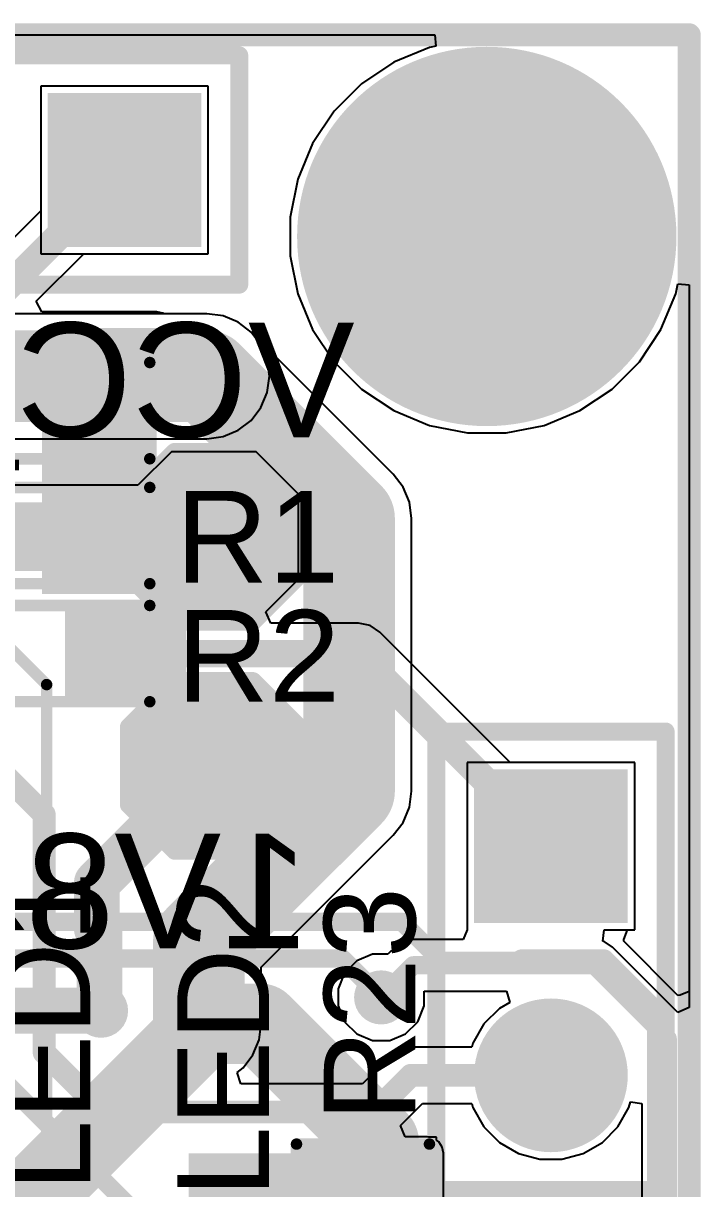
# Model space of a CAD drawing. Header units: millimetres. Extents: x -0.91 to 0.79, y -0.9 to 0.79.
# Drawn here: x 0.497 to 0.792, y 0.283 to 0.791 of the extents above; entities that cross this region are included whole.
import ezdxf

# ---------------------------------------------------------------- set-up
doc = ezdxf.new("R2010")
doc.units = ezdxf.units.MM
doc.header["$MEASUREMENT"] = 0
for name, color, linetype in [('BottomLayer', 5, 'Continuous'), ('BottomOverlay', 54, 'Continuous'), ('BottomPaste', 16, 'Continuous'), ('BottomSolder', 6, 'Continuous'), ('Mechanical2', 216, 'Continuous'), ('MultiLayer', 9, 'Continuous'), ('PadHoleLayer', 156, 'Continuous'), ('TopLayer', 1, 'Continuous'), ('TopOverlay', 2, 'Continuous'), ('TopPaste', 8, 'Continuous'), ('TopSolder', 216, 'Continuous'), ('ViaHoleLayer', 16, 'Continuous')]:
    doc.layers.add(name, color=color, linetype=linetype)
doc.styles.add('Arial', font='arial.ttf', dxfattribs={"height": 0.2})

# ---------------------------------------------------------------- blocks, each defined once
blk = doc.blocks.new('R___0603_10')
at = {"layer": 'TopLayer'}
for points in [[(-0.015, 0.0175), (-0.015, -0.0175), (-0.045, -0.0175), (-0.045, 0.0175)], [(0.045, 0.0175), (0.045, -0.0175), (0.015, -0.0175), (0.015, 0.0175)]]:
    blk.add_hatch(color=1, dxfattribs=at).paths.add_polyline_path(points)
at = {"layer": 'TopPaste'}
for points in [[(-0.015, 0.0175), (-0.015, -0.0175), (-0.045, -0.0175), (-0.045, 0.0175)], [(0.045, 0.0175), (0.045, -0.0175), (0.015, -0.0175), (0.015, 0.0175)]]:
    blk.add_hatch(color=8, dxfattribs=at).paths.add_polyline_path(points)
at = {"layer": 'TopSolder'}
for points in [[(-0.011, 0.0215), (-0.011, -0.0215), (-0.049, -0.0215), (-0.049, 0.0215)], [(0.049, 0.0215), (0.049, -0.0215), (0.011, -0.0215), (0.011, 0.0215)]]:
    blk.add_hatch(color=216, dxfattribs=at).paths.add_polyline_path(points)
at = {"layer": 'TopOverlay', "const_width": 0.005}
for points in [[(-0.048, 0.021), (-0.048, -0.021)], [(0.048, 0.021), (-0.048, 0.021)], [(0.048, 0.021), (0.048, -0.021)], [(0.048, -0.021), (-0.048, -0.021)]]:
    blk.add_lwpolyline(points, dxfattribs=at)
at = {"layer": 'TopOverlay', "const_width": 0.0025}
for points in [[(-0.04925, 0.021, 1), (-0.04675, 0.021, 1)], [(-0.04925, 0.021, 1), (-0.04675, 0.021, 1)], [(0.04675, 0.021, 1), (0.04925, 0.021, 1)], [(0.04675, 0.021, 1), (0.04925, 0.021, 1)], [(-0.04925, -0.021, 1), (-0.04675, -0.021, 1)], [(-0.04925, -0.021, 1), (-0.04675, -0.021, 1)], [(0.04675, -0.021, 1), (0.04925, -0.021, 1)], [(0.04675, -0.021, 1), (0.04925, -0.021, 1)]]:
    blk.add_lwpolyline(points, format="xyb", close=True, dxfattribs=at)
blk = doc.blocks.new('RES_0805_11')
at = {"layer": 'TopLayer'}
for points in [[(-0.06, 0.025), (-0.02, 0.025), (-0.02, -0.025), (-0.06, -0.025)], [(0.02, 0.025), (0.06, 0.025), (0.06, -0.025), (0.02, -0.025)]]:
    blk.add_hatch(color=1, dxfattribs=at).paths.add_polyline_path(points)
at = {"layer": 'TopPaste'}
for points in [[(-0.06, 0.025), (-0.02, 0.025), (-0.02, -0.025), (-0.06, -0.025)], [(0.02, 0.025), (0.06, 0.025), (0.06, -0.025), (0.02, -0.025)]]:
    blk.add_hatch(color=8, dxfattribs=at).paths.add_polyline_path(points)
at = {"layer": 'TopSolder'}
for points in [[(-0.064, 0.029), (-0.016, 0.029), (-0.016, -0.029), (-0.064, -0.029)], [(0.016, 0.029), (0.064, 0.029), (0.064, -0.029), (0.016, -0.029)]]:
    blk.add_hatch(color=216, dxfattribs=at).paths.add_polyline_path(points)
at = {"layer": 'TopOverlay', "const_width": 0.005}
for points in [[(0.064, 0.029), (-0.064, 0.029)], [(-0.064, -0.029), (-0.064, 0.029)], [(0.064, -0.029), (0.064, 0.029)], [(0.064, -0.029), (-0.064, -0.029)]]:
    blk.add_lwpolyline(points, dxfattribs=at)
at = {"layer": 'TopOverlay', "const_width": 0.0025}
for points in [[(-0.06525, 0.029, 1), (-0.06275, 0.029, 1)], [(-0.06525, 0.029, 1), (-0.06275, 0.029, 1)], [(0.06275, 0.029, 1), (0.06525, 0.029, 1)], [(0.06275, 0.029, 1), (0.06525, 0.029, 1)], [(-0.06525, -0.029, 1), (-0.06275, -0.029, 1)], [(-0.06525, -0.029, 1), (-0.06275, -0.029, 1)], [(0.06275, -0.029, 1), (0.06525, -0.029, 1)], [(0.06275, -0.029, 1), (0.06525, -0.029, 1)]]:
    blk.add_lwpolyline(points, format="xyb", close=True, dxfattribs=at)
blk = doc.blocks.new('R___0603_31')
at = {"layer": 'TopLayer'}
for points in [[(-0.015, 0.0175), (-0.015, -0.0175), (-0.045, -0.0175), (-0.045, 0.0175)], [(0.045, 0.0175), (0.045, -0.0175), (0.015, -0.0175), (0.015, 0.0175)]]:
    blk.add_hatch(color=1, dxfattribs=at).paths.add_polyline_path(points)
at = {"layer": 'TopPaste'}
for points in [[(-0.015, 0.0175), (-0.015, -0.0175), (-0.045, -0.0175), (-0.045, 0.0175)], [(0.045, 0.0175), (0.045, -0.0175), (0.015, -0.0175), (0.015, 0.0175)]]:
    blk.add_hatch(color=8, dxfattribs=at).paths.add_polyline_path(points)
at = {"layer": 'TopSolder'}
for points in [[(-0.011, 0.0215), (-0.011, -0.0215), (-0.049, -0.0215), (-0.049, 0.0215)], [(0.049, 0.0215), (0.049, -0.0215), (0.011, -0.0215), (0.011, 0.0215)]]:
    blk.add_hatch(color=216, dxfattribs=at).paths.add_polyline_path(points)
at = {"layer": 'TopOverlay', "const_width": 0.005}
for points in [[(-0.048, -0.021), (-0.048, 0.021)], [(-0.048, 0.021), (0.048, 0.021)], [(0.048, -0.021), (0.048, 0.021)], [(-0.048, -0.021), (0.048, -0.021)]]:
    blk.add_lwpolyline(points, dxfattribs=at)
at = {"layer": 'TopOverlay', "const_width": 0.0025}
for points in [[(-0.04925, 0.021, 1), (-0.04675, 0.021, 1)], [(-0.04925, 0.021, 1), (-0.04675, 0.021, 1)], [(0.04675, 0.021, 1), (0.04925, 0.021, 1)], [(0.04675, 0.021, 1), (0.04925, 0.021, 1)], [(-0.04925, -0.021, 1), (-0.04675, -0.021, 1)], [(-0.04925, -0.021, 1), (-0.04675, -0.021, 1)], [(0.04675, -0.021, 1), (0.04925, -0.021, 1)], [(0.04675, -0.021, 1), (0.04925, -0.021, 1)]]:
    blk.add_lwpolyline(points, format="xyb", close=True, dxfattribs=at)
blk = doc.blocks.new('RES_0603_32')
at = {"layer": 'TopLayer'}
for points in [[(-0.015, 0.0175), (-0.015, -0.0175), (-0.045, -0.0175), (-0.045, 0.0175)], [(0.045, 0.0175), (0.045, -0.0175), (0.015, -0.0175), (0.015, 0.0175)]]:
    blk.add_hatch(color=1, dxfattribs=at).paths.add_polyline_path(points)
at = {"layer": 'TopPaste'}
for points in [[(-0.015, 0.0175), (-0.015, -0.0175), (-0.045, -0.0175), (-0.045, 0.0175)], [(0.045, 0.0175), (0.045, -0.0175), (0.015, -0.0175), (0.015, 0.0175)]]:
    blk.add_hatch(color=8, dxfattribs=at).paths.add_polyline_path(points)
at = {"layer": 'TopSolder'}
for points in [[(-0.011, 0.0215), (-0.011, -0.0215), (-0.049, -0.0215), (-0.049, 0.0215)], [(0.049, 0.0215), (0.049, -0.0215), (0.011, -0.0215), (0.011, 0.0215)]]:
    blk.add_hatch(color=216, dxfattribs=at).paths.add_polyline_path(points)
at = {"layer": 'TopOverlay', "const_width": 0.005}
for points in [[(-0.048, 0.021), (-0.048, -0.021)], [(0.048, 0.021), (-0.048, 0.021)], [(0.048, 0.021), (0.048, -0.021)], [(0.048, -0.021), (-0.048, -0.021)]]:
    blk.add_lwpolyline(points, dxfattribs=at)
at = {"layer": 'TopOverlay', "const_width": 0.0025}
for points in [[(-0.04925, 0.021, 1), (-0.04675, 0.021, 1)], [(-0.04925, 0.021, 1), (-0.04675, 0.021, 1)], [(0.04675, 0.021, 1), (0.04925, 0.021, 1)], [(0.04675, 0.021, 1), (0.04925, 0.021, 1)], [(-0.04925, -0.021, 1), (-0.04675, -0.021, 1)], [(-0.04925, -0.021, 1), (-0.04675, -0.021, 1)], [(0.04675, -0.021, 1), (0.04925, -0.021, 1)], [(0.04675, -0.021, 1), (0.04925, -0.021, 1)]]:
    blk.add_lwpolyline(points, format="xyb", close=True, dxfattribs=at)
blk = doc.blocks.new('HDR1X2__B_39')
at = {"layer": 'BottomLayer'}
blk.add_hatch(color=5, dxfattribs=at).paths.add_polyline_path([(-0.02953, 0.02953), (0.02953, 0.02953), (0.02953, -0.02953), (-0.02953, -0.02953)])
h = blk.add_hatch(color=5, dxfattribs=at)
edge = h.paths.add_edge_path()
edge.add_arc((0.1, 0), 0.02953, 0, 360)
at = {"layer": 'BottomSolder'}
blk.add_hatch(color=6, dxfattribs=at).paths.add_polyline_path([(-0.03353, 0.03353), (0.03353, 0.03353), (0.03353, -0.03353), (-0.03353, -0.03353)])
h = blk.add_hatch(color=6, dxfattribs=at)
edge = h.paths.add_edge_path()
edge.add_arc((0.1, 0), 0.03353, 0, 360)
at = {"layer": 'MultiLayer'}
blk.add_hatch(color=9, dxfattribs=at).paths.add_polyline_path([(-0.02953, 0.02953), (0.02953, 0.02953), (0.02953, -0.02953), (-0.02953, -0.02953)])
h = blk.add_hatch(color=9, dxfattribs=at)
edge = h.paths.add_edge_path()
edge.add_arc((0.1, 0), 0.02953, 0, 360)
at = {"layer": 'PadHoleLayer'}
h = blk.add_hatch(color=156, dxfattribs=at)
edge = h.paths.add_edge_path()
edge.add_arc((0, 0), 0.01772, 0, 360)
h = blk.add_hatch(color=156, dxfattribs=at)
edge = h.paths.add_edge_path()
edge.add_arc((0.1, 0), 0.01772, 0, 360)
at = {"layer": 'TopLayer'}
blk.add_hatch(color=1, dxfattribs=at).paths.add_polyline_path([(-0.02953, 0.02953), (0.02953, 0.02953), (0.02953, -0.02953), (-0.02953, -0.02953)])
h = blk.add_hatch(color=1, dxfattribs=at)
edge = h.paths.add_edge_path()
edge.add_arc((0.1, 0), 0.02953, 0, 360)
at = {"layer": 'TopSolder'}
blk.add_hatch(color=216, dxfattribs=at).paths.add_polyline_path([(-0.03353, 0.03353), (0.03353, 0.03353), (0.03353, -0.03353), (-0.03353, -0.03353)])
h = blk.add_hatch(color=216, dxfattribs=at)
edge = h.paths.add_edge_path()
edge.add_arc((0.1, 0), 0.03353, 0, 360)
at = {"layer": 'BottomOverlay', "const_width": 0.00787}
for points in [[(-0.05, -0.05), (-0.05, 0.05)], [(0.15, 0.05), (-0.05, 0.05)], [(0.15, -0.05), (0.15, 0.05)], [(0.15, -0.05), (-0.05, -0.05)]]:
    blk.add_lwpolyline(points, dxfattribs=at)
at = {"layer": 'BottomOverlay', "const_width": 0.00394}
for points in [[(-0.05197, 0.05, 1), (-0.04803, 0.05, 1)], [(-0.05197, 0.05, 1), (-0.04803, 0.05, 1)], [(0.14803, 0.05, 1), (0.15197, 0.05, 1)], [(0.14803, 0.05, 1), (0.15197, 0.05, 1)], [(-0.05197, -0.05, 1), (-0.04803, -0.05, 1)], [(-0.05197, -0.05, 1), (-0.04803, -0.05, 1)], [(0.14803, -0.05, 1), (0.15197, -0.05, 1)], [(0.14803, -0.05, 1), (0.15197, -0.05, 1)]]:
    blk.add_lwpolyline(points, format="xyb", close=True, dxfattribs=at)
blk = doc.blocks.new('T__________B_43')
at = {"layer": 'BottomLayer'}
blk.add_hatch(color=5, dxfattribs=at).paths.add_polyline_path([(0.015, 0.03), (-0.015, 0.03), (-0.03, 0.015), (-0.03, -0.015), (-0.015, -0.03), (0.015, -0.03), (0.03, -0.015), (0.03, 0.015)])
at = {"layer": 'BottomPaste'}
blk.add_hatch(color=16, dxfattribs=at).paths.add_polyline_path([(0.015, 0.03), (-0.015, 0.03), (-0.03, 0.015), (-0.03, -0.015), (-0.015, -0.03), (0.015, -0.03), (0.03, -0.015), (0.03, 0.015)])
at = {"layer": 'BottomSolder'}
blk.add_hatch(color=6, dxfattribs=at).paths.add_polyline_path([(0.017, 0.034), (-0.017, 0.034), (-0.034, 0.017), (-0.034, -0.017), (-0.017, -0.034), (0.017, -0.034), (0.034, -0.017), (0.034, 0.017)])
at = {"layer": 'BottomOverlay', "const_width": 0.00787}
for points in [[(-0.037, 0.017), (-0.017, 0.037)], [(-0.017, 0.037), (0.017, 0.037)], [(-0.017, 0.037), (0.017, 0.037)], [(0.017, 0.037), (0.037, 0.017)], [(-0.037, -0.017), (-0.037, 0.017)], [(0.037, -0.017), (0.037, 0.017)], [(-0.037, -0.017), (-0.017, -0.037)], [(0.017, -0.037), (0.037, -0.017)], [(-0.017, -0.037), (0.017, -0.037)], [(-0.017, -0.037), (0.017, -0.037)]]:
    blk.add_lwpolyline(points, dxfattribs=at)
at = {"layer": 'BottomOverlay', "const_width": 0.00394}
for points in [[(-0.01897, 0.037, 1), (-0.01503, 0.037, 1)], [(-0.01897, 0.037, 1), (-0.01503, 0.037, 1)], [(-0.01897, 0.037, 1), (-0.01503, 0.037, 1)], [(0.01503, 0.037, 1), (0.01897, 0.037, 1)], [(0.01503, 0.037, 1), (0.01897, 0.037, 1)], [(0.01503, 0.037, 1), (0.01897, 0.037, 1)], [(-0.03897, 0.017, 1), (-0.03503, 0.017, 1)], [(-0.03897, 0.017, 1), (-0.03503, 0.017, 1)], [(0.03503, 0.017, 1), (0.03897, 0.017, 1)], [(0.03503, 0.017, 1), (0.03897, 0.017, 1)], [(-0.03897, -0.017, 1), (-0.03503, -0.017, 1)], [(-0.03897, -0.017, 1), (-0.03503, -0.017, 1)], [(0.03503, -0.017, 1), (0.03897, -0.017, 1)], [(0.03503, -0.017, 1), (0.03897, -0.017, 1)], [(-0.01897, -0.037, 1), (-0.01503, -0.037, 1)], [(-0.01897, -0.037, 1), (-0.01503, -0.037, 1)], [(-0.01897, -0.037, 1), (-0.01503, -0.037, 1)], [(0.01503, -0.037, 1), (0.01897, -0.037, 1)], [(0.01503, -0.037, 1), (0.01897, -0.037, 1)], [(0.01503, -0.037, 1), (0.01897, -0.037, 1)]]:
    blk.add_lwpolyline(points, format="xyb", close=True, dxfattribs=at)
blk = doc.blocks.new('T__________B_44')
at = {"layer": 'BottomLayer'}
blk.add_hatch(color=5, dxfattribs=at).paths.add_polyline_path([(0.015, 0.03), (-0.015, 0.03), (-0.03, 0.015), (-0.03, -0.015), (-0.015, -0.03), (0.015, -0.03), (0.03, -0.015), (0.03, 0.015)])
at = {"layer": 'BottomPaste'}
blk.add_hatch(color=16, dxfattribs=at).paths.add_polyline_path([(0.015, 0.03), (-0.015, 0.03), (-0.03, 0.015), (-0.03, -0.015), (-0.015, -0.03), (0.015, -0.03), (0.03, -0.015), (0.03, 0.015)])
at = {"layer": 'BottomSolder'}
blk.add_hatch(color=6, dxfattribs=at).paths.add_polyline_path([(0.017, 0.034), (-0.017, 0.034), (-0.034, 0.017), (-0.034, -0.017), (-0.017, -0.034), (0.017, -0.034), (0.034, -0.017), (0.034, 0.017)])
at = {"layer": 'BottomOverlay', "const_width": 0.00787}
for points in [[(-0.037, 0.017), (-0.017, 0.037)], [(0.017, 0.037), (-0.017, 0.037)], [(0.017, 0.037), (-0.017, 0.037)], [(0.037, 0.017), (0.017, 0.037)], [(-0.037, -0.017), (-0.037, 0.017)], [(0.037, -0.017), (0.037, 0.017)], [(-0.017, -0.037), (-0.037, -0.017)], [(0.017, -0.037), (0.037, -0.017)], [(0.017, -0.037), (-0.017, -0.037)], [(0.017, -0.037), (-0.017, -0.037)]]:
    blk.add_lwpolyline(points, dxfattribs=at)
at = {"layer": 'BottomOverlay', "const_width": 0.00394}
for points in [[(-0.01897, 0.037, 1), (-0.01503, 0.037, 1)], [(-0.01897, 0.037, 1), (-0.01503, 0.037, 1)], [(-0.01897, 0.037, 1), (-0.01503, 0.037, 1)], [(0.01503, 0.037, 1), (0.01897, 0.037, 1)], [(0.01503, 0.037, 1), (0.01897, 0.037, 1)], [(0.01503, 0.037, 1), (0.01897, 0.037, 1)], [(-0.03897, 0.017, 1), (-0.03503, 0.017, 1)], [(-0.03897, 0.017, 1), (-0.03503, 0.017, 1)], [(0.03503, 0.017, 1), (0.03897, 0.017, 1)], [(0.03503, 0.017, 1), (0.03897, 0.017, 1)], [(-0.03897, -0.017, 1), (-0.03503, -0.017, 1)], [(-0.03897, -0.017, 1), (-0.03503, -0.017, 1)], [(0.03503, -0.017, 1), (0.03897, -0.017, 1)], [(0.03503, -0.017, 1), (0.03897, -0.017, 1)], [(-0.01897, -0.037, 1), (-0.01503, -0.037, 1)], [(-0.01897, -0.037, 1), (-0.01503, -0.037, 1)], [(-0.01897, -0.037, 1), (-0.01503, -0.037, 1)], [(0.01503, -0.037, 1), (0.01897, -0.037, 1)], [(0.01503, -0.037, 1), (0.01897, -0.037, 1)], [(0.01503, -0.037, 1), (0.01897, -0.037, 1)]]:
    blk.add_lwpolyline(points, format="xyb", close=True, dxfattribs=at)
blk = doc.blocks.new('HDR1X3__B_59')
at = {"layer": 'BottomLayer'}
blk.add_hatch(color=5, dxfattribs=at).paths.add_polyline_path([(-0.02953, 0.02953), (0.02953, 0.02953), (0.02953, -0.02953), (-0.02953, -0.02953)])
h = blk.add_hatch(color=5, dxfattribs=at)
edge = h.paths.add_edge_path()
edge.add_arc((0.1, 0), 0.02953, 0, 360)
h = blk.add_hatch(color=5, dxfattribs=at)
edge = h.paths.add_edge_path()
edge.add_arc((0.2, 0), 0.02953, 0, 360)
at = {"layer": 'BottomSolder'}
blk.add_hatch(color=6, dxfattribs=at).paths.add_polyline_path([(-0.03353, 0.03353), (0.03353, 0.03353), (0.03353, -0.03353), (-0.03353, -0.03353)])
h = blk.add_hatch(color=6, dxfattribs=at)
edge = h.paths.add_edge_path()
edge.add_arc((0.1, 0), 0.03353, 0, 360)
h = blk.add_hatch(color=6, dxfattribs=at)
edge = h.paths.add_edge_path()
edge.add_arc((0.2, 0), 0.03353, 0, 360)
at = {"layer": 'MultiLayer'}
blk.add_hatch(color=9, dxfattribs=at).paths.add_polyline_path([(-0.02953, 0.02953), (0.02953, 0.02953), (0.02953, -0.02953), (-0.02953, -0.02953)])
h = blk.add_hatch(color=9, dxfattribs=at)
edge = h.paths.add_edge_path()
edge.add_arc((0.1, 0), 0.02953, 0, 360)
h = blk.add_hatch(color=9, dxfattribs=at)
edge = h.paths.add_edge_path()
edge.add_arc((0.2, 0), 0.02953, 0, 360)
at = {"layer": 'PadHoleLayer'}
h = blk.add_hatch(color=156, dxfattribs=at)
edge = h.paths.add_edge_path()
edge.add_arc((0, 0), 0.01772, 0, 360)
h = blk.add_hatch(color=156, dxfattribs=at)
edge = h.paths.add_edge_path()
edge.add_arc((0.1, 0), 0.01772, 0, 360)
h = blk.add_hatch(color=156, dxfattribs=at)
edge = h.paths.add_edge_path()
edge.add_arc((0.2, 0), 0.01772, 0, 360)
at = {"layer": 'TopLayer'}
blk.add_hatch(color=1, dxfattribs=at).paths.add_polyline_path([(-0.02953, 0.02953), (0.02953, 0.02953), (0.02953, -0.02953), (-0.02953, -0.02953)])
h = blk.add_hatch(color=1, dxfattribs=at)
edge = h.paths.add_edge_path()
edge.add_arc((0.1, 0), 0.02953, 0, 360)
h = blk.add_hatch(color=1, dxfattribs=at)
edge = h.paths.add_edge_path()
edge.add_arc((0.2, 0), 0.02953, 0, 360)
at = {"layer": 'TopSolder'}
blk.add_hatch(color=216, dxfattribs=at).paths.add_polyline_path([(-0.03353, 0.03353), (0.03353, 0.03353), (0.03353, -0.03353), (-0.03353, -0.03353)])
h = blk.add_hatch(color=216, dxfattribs=at)
edge = h.paths.add_edge_path()
edge.add_arc((0.1, 0), 0.03353, 0, 360)
h = blk.add_hatch(color=216, dxfattribs=at)
edge = h.paths.add_edge_path()
edge.add_arc((0.2, 0), 0.03353, 0, 360)
at = {"layer": 'BottomOverlay', "const_width": 0.00787}
for points in [[(-0.05, 0.05), (-0.05, -0.05)], [(0.25, 0.05), (-0.05, 0.05)], [(0.25, 0.05), (0.25, -0.05)], [(0.25, -0.05), (-0.05, -0.05)]]:
    blk.add_lwpolyline(points, dxfattribs=at)
at = {"layer": 'BottomOverlay', "const_width": 0.00394}
for points in [[(-0.05197, 0.05, 1), (-0.04803, 0.05, 1)], [(-0.05197, 0.05, 1), (-0.04803, 0.05, 1)], [(0.24803, 0.05, 1), (0.25197, 0.05, 1)], [(0.24803, 0.05, 1), (0.25197, 0.05, 1)], [(-0.05197, -0.05, 1), (-0.04803, -0.05, 1)], [(-0.05197, -0.05, 1), (-0.04803, -0.05, 1)], [(0.24803, -0.05, 1), (0.25197, -0.05, 1)], [(0.24803, -0.05, 1), (0.25197, -0.05, 1)]]:
    blk.add_lwpolyline(points, format="xyb", close=True, dxfattribs=at)
blk = doc.blocks.new('UCD_220_F_10__D___B_83')
at = {"layer": 'BottomLayer'}
for points in [[(-0.23622, 0.04921), (-0.07874, 0.04921), (-0.07874, -0.04921), (-0.23622, -0.04921)], [(0.07874, 0.04921), (0.23622, 0.04921), (0.23622, -0.04921), (0.07874, -0.04921)]]:
    blk.add_hatch(color=5, dxfattribs=at).paths.add_polyline_path(points)
at = {"layer": 'BottomPaste'}
for points in [[(-0.23622, 0.04921), (-0.07874, 0.04921), (-0.07874, -0.04921), (-0.23622, -0.04921)], [(0.07874, 0.04921), (0.23622, 0.04921), (0.23622, -0.04921), (0.07874, -0.04921)]]:
    blk.add_hatch(color=16, dxfattribs=at).paths.add_polyline_path(points)
at = {"layer": 'BottomSolder'}
for points in [[(-0.24022, 0.05321), (-0.07474, 0.05321), (-0.07474, -0.05321), (-0.24022, -0.05321)], [(0.07474, 0.05321), (0.24022, 0.05321), (0.24022, -0.05321), (0.07474, -0.05321)]]:
    blk.add_hatch(color=6, dxfattribs=at).paths.add_polyline_path(points)
at = {"layer": 'BottomOverlay', "const_width": 0.005}
for points in [[(-0.202, 0.146), (-0.143, 0.205)], [(0.202, 0.205), (-0.143, 0.205)], [(0.202, 0.059), (0.202, 0.205)], [(-0.202, 0.06), (-0.202, 0.146)], [(-0.202, -0.146), (-0.202, -0.06)], [(0.202, -0.205), (0.202, -0.059)], [(-0.223, -0.08349), (-0.223, -0.06369)], [(-0.21228, -0.07348), (-0.23408, -0.07348)], [(-0.143, -0.205), (-0.202, -0.146)], [(0.202, -0.205), (-0.143, -0.205)]]:
    blk.add_lwpolyline(points, dxfattribs=at)
at = {"layer": 'BottomOverlay', "const_width": 0.0025}
for points in [[(-0.14425, 0.205, 1), (-0.14175, 0.205, 1)], [(-0.14425, 0.205, 1), (-0.14175, 0.205, 1)], [(0.20075, 0.205, 1), (0.20325, 0.205, 1)], [(0.20075, 0.205, 1), (0.20325, 0.205, 1)], [(-0.20325, 0.146, 1), (-0.20075, 0.146, 1)], [(-0.20325, 0.146, 1), (-0.20075, 0.146, 1)], [(-0.20325, 0.06, 1), (-0.20075, 0.06, 1)], [(0.20075, 0.059, 1), (0.20325, 0.059, 1)], [(-0.20325, -0.06, 1), (-0.20075, -0.06, 1)], [(0.20075, -0.059, 1), (0.20325, -0.059, 1)], [(-0.22425, -0.06369, 1), (-0.22175, -0.06369, 1)], [(-0.23533, -0.07348, 1), (-0.23283, -0.07348, 1)], [(-0.21353, -0.07348, 1), (-0.21103, -0.07348, 1)], [(-0.22425, -0.08349, 1), (-0.22175, -0.08349, 1)], [(-0.20325, -0.146, 1), (-0.20075, -0.146, 1)], [(-0.20325, -0.146, 1), (-0.20075, -0.146, 1)], [(-0.14425, -0.205, 1), (-0.14175, -0.205, 1)], [(-0.14425, -0.205, 1), (-0.14175, -0.205, 1)], [(0.20075, -0.205, 1), (0.20325, -0.205, 1)], [(0.20075, -0.205, 1), (0.20325, -0.205, 1)]]:
    blk.add_lwpolyline(points, format="xyb", close=True, dxfattribs=at)

msp = doc.modelspace()

# ---------------------------------------------------------------- hatches: boundary and pattern name
at = {"layer": 'BottomLayer'}
h = msp.add_hatch(color=5, dxfattribs=at)
edge = h.paths.add_edge_path()
edge.add_arc((0.69908, 0.698), 0.07874, 0, 360)
h = msp.add_hatch(color=5, dxfattribs=at)
edge = h.paths.add_edge_path()
edge.add_arc((0.577, 0.637), 0.01181, 0, 360)
h = msp.add_hatch(color=5, dxfattribs=at)
edge = h.paths.add_edge_path()
edge.add_arc((0.55208, 0.516), 0.01181, 0, 360)
h = msp.add_hatch(color=5, dxfattribs=at)
edge = h.paths.add_edge_path()
edge.add_arc((0.58, 0.467), 0.01181, 0, 360)
h = msp.add_hatch(color=5, dxfattribs=at)
edge = h.paths.add_edge_path()
edge.add_arc((0.653, 0.366), 0.01181, 0, 360)
h = msp.add_hatch(color=5, dxfattribs=at)
edge = h.paths.add_edge_path()
edge.add_arc((0.53081, 0.36019), 0.01181, 0, 360)
h = msp.add_hatch(color=5, dxfattribs=at)
edge = h.paths.add_edge_path()
edge.add_arc((0.5735, 0.3545), 0.01181, 0, 360)
at = {"layer": 'BottomSolder'}
h = msp.add_hatch(color=6, dxfattribs=at)
edge = h.paths.add_edge_path()
edge.add_arc((0.69908, 0.698), 0.08274, 0, 360)
at = {"layer": 'MultiLayer'}
h = msp.add_hatch(color=9, dxfattribs=at)
edge = h.paths.add_edge_path()
edge.add_arc((0.69908, 0.698), 0.07874, 0, 360)
at = {"layer": 'PadHoleLayer'}
h = msp.add_hatch(color=156, dxfattribs=at)
edge = h.paths.add_edge_path()
edge.add_arc((0.69908, 0.698), 0.06102, 0, 360)
at = {"layer": 'TopLayer'}
h = msp.add_hatch(color=1, dxfattribs=at)
edge = h.paths.add_edge_path()
edge.add_arc((0.69908, 0.698), 0.07874, 0, 360)
for points in [[(0.50508, 0.542), (0.55508, 0.542), (0.55508, 0.658), (0.50508, 0.658)], [(0.518, 0.497), (0.568, 0.497), (0.568, 0.534), (0.518, 0.534)], [(0.60908, 0.298), (0.56908, 0.298), (0.56908, 0.215), (0.60908, 0.215)], [(0.56908, 0.255), (0.67308, 0.255), (0.67308, 0.298), (0.56908, 0.298)]]:
    msp.add_hatch(color=1, dxfattribs=at).paths.add_polyline_path(points)
h = msp.add_hatch(color=1, dxfattribs=at)
edge = h.paths.add_edge_path()
edge.add_arc((0.577, 0.637), 0.01181, 0, 360)
h = msp.add_hatch(color=1, dxfattribs=at)
edge = h.paths.add_edge_path()
edge.add_arc((0.55208, 0.516), 0.01181, 0, 360)
h = msp.add_hatch(color=1, dxfattribs=at)
edge = h.paths.add_edge_path()
edge.add_arc((0.58, 0.467), 0.01181, 0, 360)
h = msp.add_hatch(color=1, dxfattribs=at)
edge = h.paths.add_edge_path()
edge.add_arc((0.653, 0.366), 0.01181, 0, 360)
h = msp.add_hatch(color=1, dxfattribs=at)
edge = h.paths.add_edge_path()
edge.add_arc((0.53081, 0.36019), 0.01181, 0, 360)
h = msp.add_hatch(color=1, dxfattribs=at)
edge = h.paths.add_edge_path()
edge.add_arc((0.5735, 0.3545), 0.01181, 0, 360)
at = {"layer": 'TopSolder'}
h = msp.add_hatch(color=216, dxfattribs=at)
edge = h.paths.add_edge_path()
edge.add_arc((0.69908, 0.698), 0.08274, 0, 360)
at = {"layer": 'ViaHoleLayer'}
h = msp.add_hatch(color=16, dxfattribs=at)
edge = h.paths.add_edge_path()
edge.add_arc((0.577, 0.637), 0.00591, 0, 360)
h = msp.add_hatch(color=16, dxfattribs=at)
edge = h.paths.add_edge_path()
edge.add_arc((0.55208, 0.516), 0.00591, 0, 360)
h = msp.add_hatch(color=16, dxfattribs=at)
edge = h.paths.add_edge_path()
edge.add_arc((0.58, 0.467), 0.00591, 0, 360)
h = msp.add_hatch(color=16, dxfattribs=at)
edge = h.paths.add_edge_path()
edge.add_arc((0.653, 0.366), 0.00591, 0, 360)
h = msp.add_hatch(color=16, dxfattribs=at)
edge = h.paths.add_edge_path()
edge.add_arc((0.53081, 0.36019), 0.00591, 0, 360)
h = msp.add_hatch(color=16, dxfattribs=at)
edge = h.paths.add_edge_path()
edge.add_arc((0.5735, 0.3545), 0.00591, 0, 360)

# ---------------------------------------------------------------- linework, layer by layer
at = {"layer": 'BottomLayer'}
for p, q in [((0.2579, 0.786), (0.67636, 0.786)), ((0.67636, 0.786), (0.67686, 0.781)), ((0.67407, 0.78045), (0.65847, 0.77398)), ((0.67686, 0.781), (0.67407, 0.78045)), ((0.65847, 0.77398), (0.64442, 0.7646)), ((0.57761, 0.76353), (0.50455, 0.76353)), ((0.50455, 0.76353), (0.50455, 0.69047)), ((0.57761, 0.69047), (0.57761, 0.76353)), ((0.64442, 0.7646), (0.63248, 0.75266)), ((0.63248, 0.75266), (0.6231, 0.73861)), ((0.6231, 0.73861), (0.61663, 0.72301)), ((0.61663, 0.72301), (0.61334, 0.70644)), ((0.61334, 0.70644), (0.61334, 0.68956)), ((0.50455, 0.69047), (0.57761, 0.69047)), ((0.61334, 0.68956), (0.61663, 0.67299)), ((0.78152, 0.67299), (0.7824, 0.6774)), ((0.7824, 0.6774), (0.7874, 0.67691)), ((0.7874, 0.67691), (0.7874, 0.36854)), ((0.61663, 0.67299), (0.6231, 0.65739)), ((0.77506, 0.65739), (0.78152, 0.67299)), ((0.577, 0.66423), (0.44236, 0.66423)), ((0.58405, 0.66331), (0.577, 0.66423)), ((0.59062, 0.66058), (0.58405, 0.66331)), ((0.59626, 0.65626), (0.59062, 0.66058)), ((0.60058, 0.65062), (0.59626, 0.65626)), ((0.6231, 0.65739), (0.63248, 0.64334)), ((0.76568, 0.64334), (0.77506, 0.65739)), ((0.60331, 0.64405), (0.60058, 0.65062)), ((0.60423, 0.637), (0.60331, 0.64405)), ((0.63248, 0.64334), (0.64442, 0.6314)), ((0.75373, 0.6314), (0.76568, 0.64334)), ((0.60331, 0.62995), (0.60423, 0.637)), ((0.64442, 0.6314), (0.65847, 0.62202)), ((0.73969, 0.62202), (0.75373, 0.6314)), ((0.60058, 0.62338), (0.60331, 0.62995)), ((0.59626, 0.61774), (0.60058, 0.62338)), ((0.65847, 0.62202), (0.67407, 0.61555)), ((0.72409, 0.61555), (0.73969, 0.62202)), ((0.59062, 0.61342), (0.59626, 0.61774)), ((0.67407, 0.61555), (0.69063, 0.61226)), ((0.70752, 0.61226), (0.72409, 0.61555)), ((0.577, 0.60977), (0.58405, 0.61069)), ((0.58405, 0.61069), (0.59062, 0.61342)), ((0.69063, 0.61226), (0.70752, 0.61226)), ((0.43108, 0.60977), (0.577, 0.60977)), ((0.5615, 0.604), (0.54693, 0.58943)), ((0.5985, 0.604), (0.5615, 0.604)), ((0.617, 0.5855), (0.5985, 0.604)), ((0.54693, 0.58943), (0.43229, 0.58943)), ((0.617, 0.5485), (0.617, 0.5855)), ((0.60275, 0.53425), (0.617, 0.5485)), ((0.60483, 0.52925), (0.60275, 0.53425)), ((0.64308, 0.52925), (0.60483, 0.52925)), ((0.64815, 0.52825), (0.64308, 0.52925)), ((0.65245, 0.52537), (0.64815, 0.52825)), ((0.7093, 0.46853), (0.65245, 0.52537)), ((0.76361, 0.46853), (0.7093, 0.46853)), ((0.76361, 0.39547), (0.76361, 0.46853)), ((0.75887, 0.39124), (0.76044, 0.39547)), ((0.76044, 0.39547), (0.76361, 0.39547)), ((0.75883, 0.39047), (0.75887, 0.39124)), ((0.7824, 0.3669), (0.75883, 0.39047)), ((0.78347, 0.36698), (0.7824, 0.3669)), ((0.7874, 0.36854), (0.78347, 0.36698))]:
    msp.add_line(p, q, dxfattribs=at)
for points, const_width in [([(0.43108, 0.637), (0.577, 0.637)], 0.04), ([(0.423, 0.567), (0.58, 0.567)], 0.03), ([(0.55208, 0.516), (0.64308, 0.516)], 0.012), ([(0.64308, 0.516), (0.72708, 0.432)], 0.012), ([(0.14293, 0.399), (0.662, 0.399)], 0.008), ([(0.662, 0.399), (0.679, 0.382)], 0.008), ([(0.15919, 0.383), (0.636, 0.383)], 0.008), ([(0.636, 0.383), (0.653, 0.366)], 0.008), ([(0.7145, 0.382), (0.75, 0.382)], 0.01), ([(0.75, 0.382), (0.774, 0.358)], 0.01), ([(0.679, 0.382), (0.7145, 0.382)], 0.008), ([(0.5735, 0.35153), (0.5735, 0.3545)], 0.035), ([(0.5735, 0.3545), (0.6005, 0.3545)], 0.035), ([(0.6005, 0.3545), (0.652, 0.303)], 0.035), ([(0.18106, 0.36019), (0.53081, 0.36019)], 0.02), ([(0.48021, 0.25824), (0.5735, 0.35153)], 0.035), ([(0.774, 0.25992), (0.774, 0.358)], 0.01), ([(0.652, 0.193), (0.652, 0.303)], 0.035)]:
    msp.add_lwpolyline(points, dxfattribs=dict(at, const_width=const_width))
for points, const_width in [([(0.567, 0.637, 1), (0.587, 0.637, 1)], 0.02), ([(0.5725, 0.567, 1), (0.5875, 0.567, 1)], 0.015), ([(0.54908, 0.516, 1), (0.55508, 0.516, 1)], 0.006), ([(0.64008, 0.516, 1), (0.64608, 0.516, 1)], 0.006), ([(0.64008, 0.516, 1), (0.64608, 0.516, 1)], 0.006), ([(0.72408, 0.432, 1), (0.73008, 0.432, 1)], 0.006), ([(0.66, 0.399, 1), (0.664, 0.399, 1)], 0.004), ([(0.66, 0.399, 1), (0.664, 0.399, 1)], 0.004), ([(0.634, 0.383, 1), (0.638, 0.383, 1)], 0.004), ([(0.634, 0.383, 1), (0.638, 0.383, 1)], 0.004), ([(0.712, 0.382, 1), (0.717, 0.382, 1)], 0.005), ([(0.7475, 0.382, 1), (0.7525, 0.382, 1)], 0.005), ([(0.7475, 0.382, 1), (0.7525, 0.382, 1)], 0.005), ([(0.677, 0.382, 1), (0.681, 0.382, 1)], 0.004), ([(0.677, 0.382, 1), (0.681, 0.382, 1)], 0.004), ([(0.7125, 0.382, 1), (0.7165, 0.382, 1)], 0.004), ([(0.56475, 0.3545, 1), (0.58225, 0.3545, 1)], 0.0175), ([(0.56475, 0.3545, 1), (0.58225, 0.3545, 1)], 0.0175), ([(0.59175, 0.3545, 1), (0.60925, 0.3545, 1)], 0.0175), ([(0.59175, 0.3545, 1), (0.60925, 0.3545, 1)], 0.0175), ([(0.52581, 0.36019, 1), (0.53581, 0.36019, 1)], 0.01), ([(0.56475, 0.35153, 1), (0.58225, 0.35153, 1)], 0.0175), ([(0.56475, 0.35153, 1), (0.58225, 0.35153, 1)], 0.0175), ([(0.651, 0.366, 1), (0.655, 0.366, 1)], 0.004), ([(0.7715, 0.358, 1), (0.7765, 0.358, 1)], 0.005), ([(0.7715, 0.358, 1), (0.7765, 0.358, 1)], 0.005), ([(0.64325, 0.303, 1), (0.66075, 0.303, 1)], 0.0175), ([(0.64325, 0.303, 1), (0.66075, 0.303, 1)], 0.0175)]:
    msp.add_lwpolyline(points, format="xyb", close=True, dxfattribs=dict(at, const_width=const_width))
at = {"layer": 'Mechanical2', "const_width": 0.01}
for points in [[(-0.7874, 0.786), (0.7874, 0.786)], [(0.7874, 0.786), (0.7874, -0.7888)]]:
    msp.add_lwpolyline(points, dxfattribs=at)
at = {"layer": 'Mechanical2', "const_width": 0.005}
msp.add_lwpolyline([(0.7849, 0.786, 1), (0.7899, 0.786, 1)], format="xyb", close=True, dxfattribs=at)
msp.add_lwpolyline([(0.7849, 0.786, 1), (0.7899, 0.786, 1)], format="xyb", close=True, dxfattribs=at)
at = {"layer": 'TopLayer'}
for p, q in [((-0.14702, 0.786), (0.67636, 0.786)), ((0.67636, 0.786), (0.67686, 0.781)), ((0.67407, 0.78045), (0.65847, 0.77398)), ((0.67686, 0.781), (0.67407, 0.78045)), ((0.65847, 0.77398), (0.64442, 0.7646)), ((0.57761, 0.76353), (0.50455, 0.76353)), ((0.50455, 0.76353), (0.50455, 0.70922)), ((0.57761, 0.69047), (0.57761, 0.76353)), ((0.64442, 0.7646), (0.63248, 0.75266)), ((0.63248, 0.75266), (0.6231, 0.73861)), ((0.6231, 0.73861), (0.61663, 0.72301)), ((0.61663, 0.72301), (0.61334, 0.70644)), ((0.50455, 0.70922), (0.47859, 0.68325)), ((0.61334, 0.70644), (0.61334, 0.68956)), ((0.50256, 0.66973), (0.5233, 0.69047)), ((0.5233, 0.69047), (0.57761, 0.69047)), ((0.61334, 0.68956), (0.61663, 0.67299)), ((0.78152, 0.67299), (0.7824, 0.6774)), ((0.7824, 0.6774), (0.7874, 0.67691)), ((0.7874, 0.67691), (0.7874, 0.36153)), ((0.61663, 0.67299), (0.6231, 0.65739)), ((0.77506, 0.65739), (0.78152, 0.67299)), ((0.50502, 0.66513), (0.50256, 0.66973)), ((0.50508, 0.66514), (0.50502, 0.66513)), ((0.55508, 0.66514), (0.50508, 0.66514)), ((0.55781, 0.66459), (0.55508, 0.66514)), ((0.55835, 0.66423), (0.55781, 0.66459)), ((0.577, 0.66423), (0.55835, 0.66423)), ((0.58405, 0.66331), (0.577, 0.66423)), ((0.59062, 0.66058), (0.58405, 0.66331)), ((0.59626, 0.65626), (0.59062, 0.66058)), ((0.65826, 0.59426), (0.59626, 0.65626)), ((0.6231, 0.65739), (0.63248, 0.64334)), ((0.76568, 0.64334), (0.77506, 0.65739)), ((0.63248, 0.64334), (0.64442, 0.6314)), ((0.75373, 0.6314), (0.76568, 0.64334)), ((0.64442, 0.6314), (0.65847, 0.62202)), ((0.73969, 0.62202), (0.75373, 0.6314)), ((0.65847, 0.62202), (0.67407, 0.61555)), ((0.72409, 0.61555), (0.73969, 0.62202)), ((0.67407, 0.61555), (0.69063, 0.61226)), ((0.70752, 0.61226), (0.72409, 0.61555)), ((0.69063, 0.61226), (0.70752, 0.61226)), ((0.66258, 0.58862), (0.65826, 0.59426)), ((0.66531, 0.58205), (0.66258, 0.58862)), ((0.66623, 0.575), (0.66531, 0.58205)), ((0.66623, 0.456), (0.66623, 0.575)), ((0.76361, 0.46853), (0.69055, 0.46853)), ((0.69055, 0.46853), (0.69055, 0.39622)), ((0.76361, 0.39547), (0.76361, 0.46853)), ((0.66531, 0.44895), (0.66623, 0.456)), ((0.66258, 0.44238), (0.66531, 0.44895)), ((0.65826, 0.43674), (0.66258, 0.44238)), ((0.60073, 0.37922), (0.65826, 0.43674)), ((0.69055, 0.39547), (0.68876, 0.39122)), ((0.69055, 0.39622), (0.69055, 0.39547)), ((0.74974, 0.39047), (0.75023, 0.39547)), ((0.75023, 0.39547), (0.76361, 0.39547)), ((0.65907, 0.38793), (0.65595, 0.38481)), ((0.66271, 0.39036), (0.65907, 0.38793)), ((0.65907, 0.38793), (0.65907, 0.38793)), ((0.667, 0.39122), (0.66271, 0.39036)), ((0.68876, 0.39122), (0.667, 0.39122)), ((0.667, 0.39122), (0.667, 0.39122)), ((0.75029, 0.39036), (0.74974, 0.39047)), ((0.75393, 0.38793), (0.75029, 0.39036)), ((0.7824, 0.35946), (0.75393, 0.38793)), ((0.64234, 0.38195), (0.63705, 0.37666)), ((0.64926, 0.38481), (0.64234, 0.38195)), ((0.65595, 0.38481), (0.64926, 0.38481)), ((0.60073, 0.3545), (0.60073, 0.37922)), ((0.63705, 0.37666), (0.63419, 0.36974)), ((0.63419, 0.36974), (0.63419, 0.36226)), ((0.67181, 0.36226), (0.67181, 0.36878)), ((0.67181, 0.36878), (0.70774, 0.36878)), ((0.70774, 0.36878), (0.70908, 0.36378)), ((0.63419, 0.36226), (0.63705, 0.35534)), ((0.66895, 0.35534), (0.67181, 0.36226)), ((0.70465, 0.36123), (0.69785, 0.35443)), ((0.70908, 0.36378), (0.70465, 0.36123)), ((0.7874, 0.36153), (0.7824, 0.35946)), ((0.59981, 0.34745), (0.60073, 0.3545)), ((0.63705, 0.35534), (0.64234, 0.35005)), ((0.66366, 0.35005), (0.66895, 0.35534)), ((0.69785, 0.35443), (0.69304, 0.3461)), ((0.59708, 0.34088), (0.59981, 0.34745)), ((0.64234, 0.35005), (0.64926, 0.34719)), ((0.64926, 0.34719), (0.65674, 0.34719)), ((0.65674, 0.34719), (0.66366, 0.35005)), ((0.69304, 0.3461), (0.69254, 0.34424)), ((0.59276, 0.33524), (0.59708, 0.34088)), ((0.66132, 0.3433), (0.65735, 0.34065)), ((0.666, 0.34424), (0.66132, 0.3433)), ((0.69254, 0.34424), (0.666, 0.34424)), ((0.65735, 0.34065), (0.64493, 0.32824)), ((0.59014, 0.33324), (0.59276, 0.33524)), ((0.59184, 0.32824), (0.59014, 0.33324)), ((0.64493, 0.32824), (0.59184, 0.32824)), ((0.76112, 0.3179), (0.76178, 0.32039)), ((0.76178, 0.32039), (0.76678, 0.31973)), ((0.66144, 0.31014), (0.67107, 0.31976)), ((0.67107, 0.31976), (0.69254, 0.31976)), ((0.69254, 0.31976), (0.69304, 0.3179)), ((0.69304, 0.3179), (0.69785, 0.30957)), ((0.75631, 0.30957), (0.76112, 0.3179)), ((0.76678, 0.31973), (0.76678, 0.23122)), ((0.66351, 0.30514), (0.66144, 0.31014)), ((0.67308, 0.30514), (0.66351, 0.30514)), ((0.67377, 0.305), (0.67308, 0.30514)), ((0.69785, 0.30957), (0.70465, 0.30277)), ((0.74951, 0.30277), (0.75631, 0.30957)), ((0.67708, 0.305), (0.67377, 0.305)), ((0.67708, 0.30375), (0.67708, 0.305)), ((0.67813, 0.30305), (0.67708, 0.30375)), ((0.67967, 0.30073), (0.67813, 0.30305)), ((0.68022, 0.298), (0.67967, 0.30073)), ((0.70465, 0.30277), (0.71298, 0.29796)), ((0.74118, 0.29796), (0.74951, 0.30277)), ((0.68022, 0.255), (0.68022, 0.298)), ((0.71298, 0.29796), (0.72227, 0.29547)), ((0.72227, 0.29547), (0.73189, 0.29547)), ((0.73189, 0.29547), (0.74118, 0.29796))]:
    msp.add_line(p, q, dxfattribs=at)
for points, const_width in [([(0.48408, 0.67), (0.54108, 0.727)], 0.012), ([(0.53408, 0.622), (0.54908, 0.637)], 0.04), ([(0.54908, 0.637), (0.577, 0.637)], 0.04), ([(0.577, 0.637), (0.639, 0.575)], 0.04), ([(0.639, 0.456), (0.639, 0.575)], 0.04), ([(0.53408, 0.516), (0.55208, 0.516)], 0.025), ([(0.47935, 0.4725), (0.506, 0.44585)], 0.01), ([(0.529, 0.416), (0.58, 0.467)], 0.02), ([(0.5735, 0.3905), (0.639, 0.456)], 0.04), ([(0.506, 0.342), (0.506, 0.44585)], 0.01), ([(0.529, 0.396), (0.529, 0.416)], 0.02), ([(0.5735, 0.3545), (0.5735, 0.3905)], 0.04), ([(0.529, 0.396), (0.53012, 0.39488)], 0.02), ([(0.53012, 0.36088), (0.53012, 0.39488)], 0.02), ([(0.653, 0.366), (0.667, 0.38)], 0.008), ([(0.667, 0.38), (0.746, 0.38)], 0.008), ([(0.746, 0.38), (0.778, 0.348)], 0.008), ([(0.53012, 0.36088), (0.53081, 0.36019)], 0.02), ([(0.778, 0.16392), (0.778, 0.348)], 0.008), ([(0.506, 0.342), (0.532, 0.316)], 0.01), ([(0.65, 0.316), (0.666, 0.332)], 0.01), ([(0.666, 0.332), (0.72708, 0.332)], 0.01), ([(0.489, 0.329), (0.548, 0.27)], 0.008), ([(0.532, 0.316), (0.65, 0.316)], 0.01)]:
    msp.add_lwpolyline(points, dxfattribs=dict(at, const_width=const_width))
for points, const_width in [([(0.53808, 0.727, 1), (0.54408, 0.727, 1)], 0.006), ([(0.53908, 0.637, 1), (0.55908, 0.637, 1)], 0.02), ([(0.53908, 0.637, 1), (0.55908, 0.637, 1)], 0.02), ([(0.567, 0.637, 1), (0.587, 0.637, 1)], 0.02), ([(0.567, 0.637, 1), (0.587, 0.637, 1)], 0.02), ([(0.52408, 0.622, 1), (0.54408, 0.622, 1)], 0.02), ([(0.629, 0.575, 1), (0.649, 0.575, 1)], 0.02), ([(0.629, 0.575, 1), (0.649, 0.575, 1)], 0.02), ([(0.52783, 0.516, 1), (0.54033, 0.516, 1)], 0.0125), ([(0.54583, 0.516, 1), (0.55833, 0.516, 1)], 0.0125), ([(0.575, 0.467, 1), (0.585, 0.467, 1)], 0.01), ([(0.629, 0.456, 1), (0.649, 0.456, 1)], 0.02), ([(0.629, 0.456, 1), (0.649, 0.456, 1)], 0.02), ([(0.5035, 0.44585, 1), (0.5085, 0.44585, 1)], 0.005), ([(0.5035, 0.44585, 1), (0.5085, 0.44585, 1)], 0.005), ([(0.524, 0.416, 1), (0.534, 0.416, 1)], 0.01), ([(0.524, 0.416, 1), (0.534, 0.416, 1)], 0.01), ([(0.5635, 0.3905, 1), (0.5835, 0.3905, 1)], 0.02), ([(0.5635, 0.3905, 1), (0.5835, 0.3905, 1)], 0.02), ([(0.524, 0.396, 1), (0.534, 0.396, 1)], 0.01), ([(0.524, 0.396, 1), (0.534, 0.396, 1)], 0.01), ([(0.52512, 0.39488, 1), (0.53512, 0.39488, 1)], 0.01), ([(0.52512, 0.39488, 1), (0.53512, 0.39488, 1)], 0.01), ([(0.665, 0.38, 1), (0.669, 0.38, 1)], 0.004), ([(0.665, 0.38, 1), (0.669, 0.38, 1)], 0.004), ([(0.744, 0.38, 1), (0.748, 0.38, 1)], 0.004), ([(0.744, 0.38, 1), (0.748, 0.38, 1)], 0.004), ([(0.5635, 0.3545, 1), (0.5835, 0.3545, 1)], 0.02), ([(0.52512, 0.36088, 1), (0.53512, 0.36088, 1)], 0.01), ([(0.52512, 0.36088, 1), (0.53512, 0.36088, 1)], 0.01), ([(0.52581, 0.36019, 1), (0.53581, 0.36019, 1)], 0.01), ([(0.651, 0.366, 1), (0.655, 0.366, 1)], 0.004), ([(0.776, 0.348, 1), (0.78, 0.348, 1)], 0.004), ([(0.776, 0.348, 1), (0.78, 0.348, 1)], 0.004), ([(0.5035, 0.342, 1), (0.5085, 0.342, 1)], 0.005), ([(0.5035, 0.342, 1), (0.5085, 0.342, 1)], 0.005), ([(0.6635, 0.332, 1), (0.6685, 0.332, 1)], 0.005), ([(0.6635, 0.332, 1), (0.6685, 0.332, 1)], 0.005), ([(0.72458, 0.332, 1), (0.72958, 0.332, 1)], 0.005), ([(0.5295, 0.316, 1), (0.5345, 0.316, 1)], 0.005), ([(0.5295, 0.316, 1), (0.5345, 0.316, 1)], 0.005), ([(0.6475, 0.316, 1), (0.6525, 0.316, 1)], 0.005), ([(0.6475, 0.316, 1), (0.6525, 0.316, 1)], 0.005)]:
    msp.add_lwpolyline(points, format="xyb", close=True, dxfattribs=dict(at, const_width=const_width))

# ---------------------------------------------------------------- block references
for name, p, rotation in [('HDR1X3__B_59', (0.54108, 0.727), 180), ('R___0603_10', (0.50408, 0.622), 180), ('UCD_220_F_10__D___B_83', (0.30208, 0.35948), 270), ('RES_0603_32', (0.50408, 0.5675), 180), ('T__________B_44', (0.58, 0.467), 270), ('HDR1X2__B_39', (0.72708, 0.432), 270), ('RES_0805_11', (0.64508, 0.238), 270)]:
    msp.add_blockref(name, p, dxfattribs=dict(rotation=rotation))
for name, p in [('T__________B_43', (0.58, 0.567)), ('R___0603_31', (0.50408, 0.516))]:
    msp.add_blockref(name, p)

# ---------------------------------------------------------------- texts
at = {"layer": 'BottomOverlay', "style": 'Arial', "text_generation_flag": 2}
for s, p in [('VCC_IO', (0.64148, 0.6104)), ('1V8', (0.62204, 0.3874))]:
    msp.add_text(s, height=0.05, rotation=360, dxfattribs=at).set_placement(p)
at = {"layer": 'TopOverlay', "style": 'Arial'}
for s, p in [('R1', (0.56334, 0.54701)), ('R2', (0.56368, 0.49501))]:
    msp.add_text(s, height=0.04, dxfattribs=at).set_placement(p)
for s, p in [('LED1', (0.52607, 0.28135)), ('LED2', (0.60407, 0.27869)), ('R23', (0.66799, 0.31168))]:
    msp.add_text(s, height=0.04, rotation=90, dxfattribs=at).set_placement(p)

doc.saveas('drawing.dxf')
